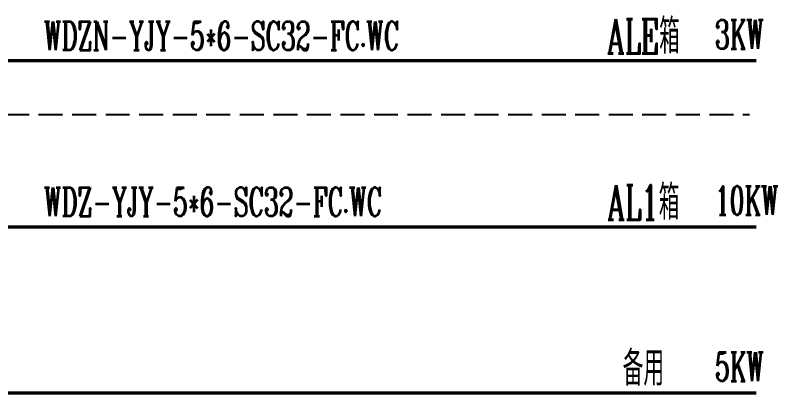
# Model space of a CAD drawing. Extents: x 33088 to 140010, y 13737 to 369010.
# Drawn here: x 74351 to 82308, y 295485 to 299442 of the extents above; entities that cross this region are included whole.
import ezdxf
from ezdxf.enums import TextEntityAlignment as Align

# ---------------------------------------------------------------- set-up
doc = ezdxf.new("R2010")
doc.units = 0
doc.header["$LTSCALE"] = 1000
doc.header["$MEASUREMENT"] = 0
doc.linetypes.add('__DASH', pattern=[0.35, 0.25, -0.1])
doc.layers.get('0').update_dxf_attribs({"linetype": 'CONTINUOUS'})
doc.layers.add('PUB_TEXT', color=7, linetype='CONTINUOUS')
doc.layers.add('WIRE-系统', color=4, linetype='CONTINUOUS')
doc.styles.add('STY53', font='COMPLEX', dxfattribs={"width": 0.6, "bigfont": 'HZTXT'})

msp = doc.modelspace()

# ---------------------------------------------------------------- linework, layer by layer
at = {"linetype": '__DASH'}
msp.add_line((68294.9, 298408.9, 15022), (82012.5, 298408.9, 15022), dxfattribs=at)
at = {"layer": 'WIRE-系统', "ltscale": 10, "const_width": 35, "elevation": 15022}
for points in [[(72090, 298967.3), (82085.2, 298967.3)], [(72089.6, 297235), (82084.7, 297235)], [(72090.7, 295502.7), (82085.8, 295502.7)]]:
    msp.add_lwpolyline(points, dxfattribs=at)

# ---------------------------------------------------------------- texts
at = {"layer": 'PUB_TEXT', "color": 7, "ltscale": 10, "style": 'STY53', "width": 0.6}
for s, p in [('ALE箱', (80905.5, 299242.4)), ('AL1箱', (80905, 297510.1)), ('备用', (80906.1, 295777.8))]:
    msp.add_text(s, height=360, dxfattribs=at).set_placement(p, align=Align.MIDDLE)
for s, p in [('WDZN-YJY-5*6-SC32-FC.WC', (74647.6, 299077.8, 15022)), ('3KW', (81652.8, 299092.9, 15022)), ('WDZ-YJY-5*6-SC32-FC.WC', (74647.1, 297345.5, 15022)), ('10KW', (81652.3, 297360.6, 15022)), ('5KW', (81653.4, 295628.3, 15022))]:
    msp.add_text(s, height=300, dxfattribs=at).set_placement(p)

doc.saveas('drawing.dxf')
